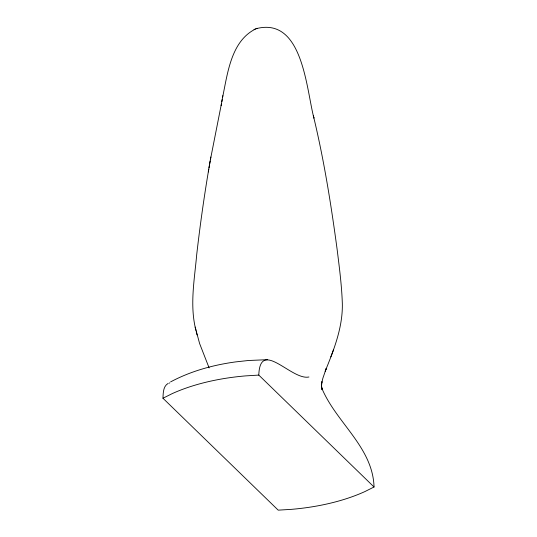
<?xml version="1.0" encoding="UTF-8"?>
<svg xmlns="http://www.w3.org/2000/svg" width="537" height="537" viewBox="0 0 537 537"><rect width="100%" height="100%" fill="white"/><g stroke="black" fill="none" stroke-linecap="round" stroke-linejoin="round"><path stroke-width="0.81" d="M256.001 28.729C302.834 16.325 306.211 88.9 313.917 118.093L313.38 115.858C323.979 159.717 331.054 204.349 337.082 249.034C339.216 266.305 341.505 283.59 342.237 300.988C343.505 325.563 334.283 348.896 325.187 371.235L326.221 368.503L322.858 378.263L321.475 384.21L321.911 381.679L321.462 387.19L321.381 384.673L322.093 389.654L321.488 387.123L322.341 389.352L321.596 387.701C335.934 422.572 372.839 446.992 374.041 486.999L364.838 491.603A141.083 67.749 -0.4 0 1 291.343 509.358L278.206 510.15L162.959 398.246C163.214 393.171 163.06 386.331 168.121 383.405M374.041 486.999L258.794 375.094C260.076 338.109 291.712 380.74 308.936 376.987M209.464 165.094C204.362 194.817 200.126 224.688 196.703 254.652C194.495 279.784 189.514 305.553 195.971 330.47M208.296 171.934L208.772 169.189M208.994 167.799L210.162 161.033M210.41 159.657L221.492 103.48M222.506 97.707C227.728 73.113 231.038 39.939 257.062 28.293M221.13 105.594L222.164 99.634M209.698 163.711L210.866 157.019M221.801 101.715L222.862 95.653M330.819 356.91L333.437 349.976M170.591 381.901C190.756 371.127 213.095 364.979 235.669 361.898L248.423 360.502L267.419 359.689M162.959 398.246L172.162 393.641A141.083 67.749 -0.4 0 1 245.657 375.887L258.794 375.094M253.994 29.562L255.27 29.038M169.142 383.103L169.773 382.915M209.121 367.919L199.603 343.519L195.166 327.073M196.247 331.591L197.045 334.94"/></g></svg>
